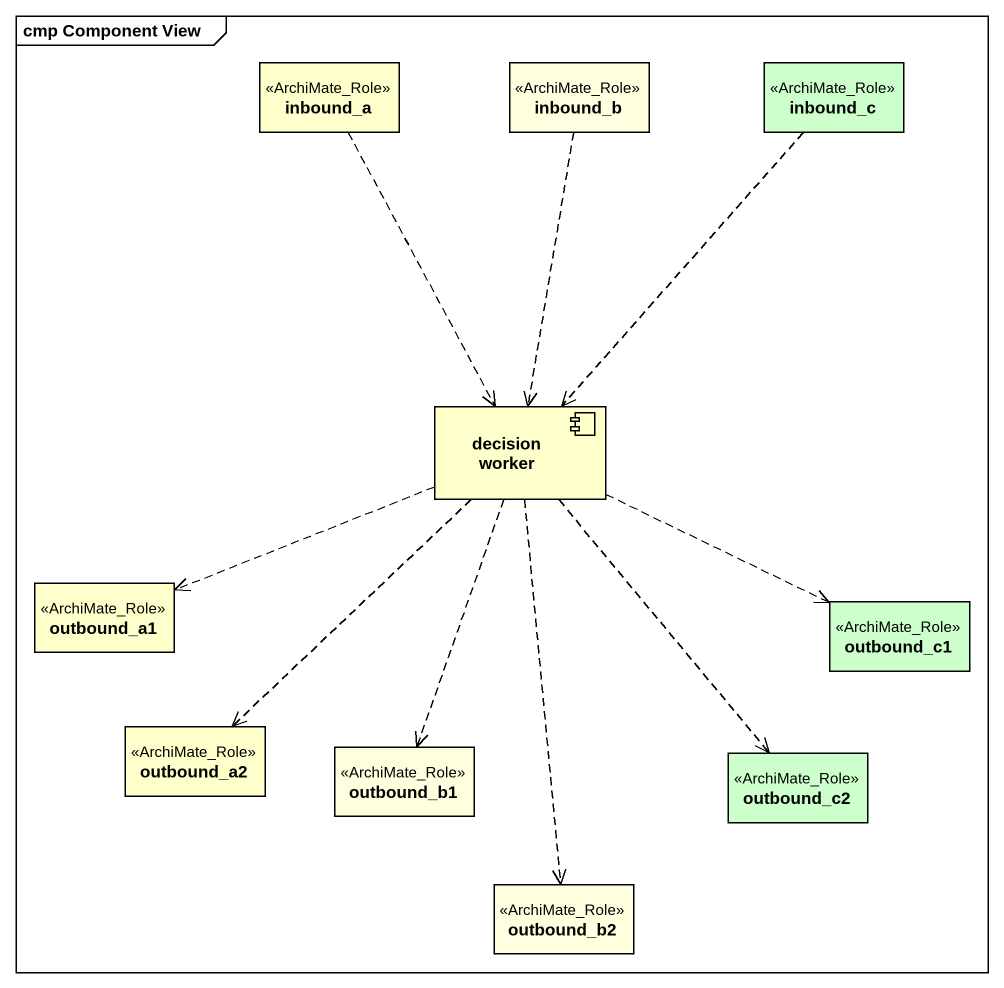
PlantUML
@startuml
mainframe cmp Component View
allowmixing
hide circle
hide empty members
class inbound_a <<ArchiMate_Role>>
class inbound_b <<ArchiMate_Role>> #FFFFE0
class inbound_c <<ArchiMate_Role>> #CCFFCC
component "decision worker" as decision_worker
class outbound_a1 <<ArchiMate_Role>>
class outbound_c1 <<ArchiMate_Role>> #CCFFCC
class outbound_a2 <<ArchiMate_Role>>
class outbound_b1 <<ArchiMate_Role>> #FFFFE0
class outbound_c2 <<ArchiMate_Role>> #CCFFCC
class outbound_b2 <<ArchiMate_Role>> #FFFFE0
inbound_a ..> decision_worker
inbound_b ..> decision_worker
inbound_c ..> decision_worker
decision_worker .left.> outbound_a1
decision_worker .right.> outbound_c1
decision_worker ..> outbound_a2
decision_worker ..> outbound_b1
decision_worker ..> outbound_c2
decision_worker ..> outbound_b2
@enduml
